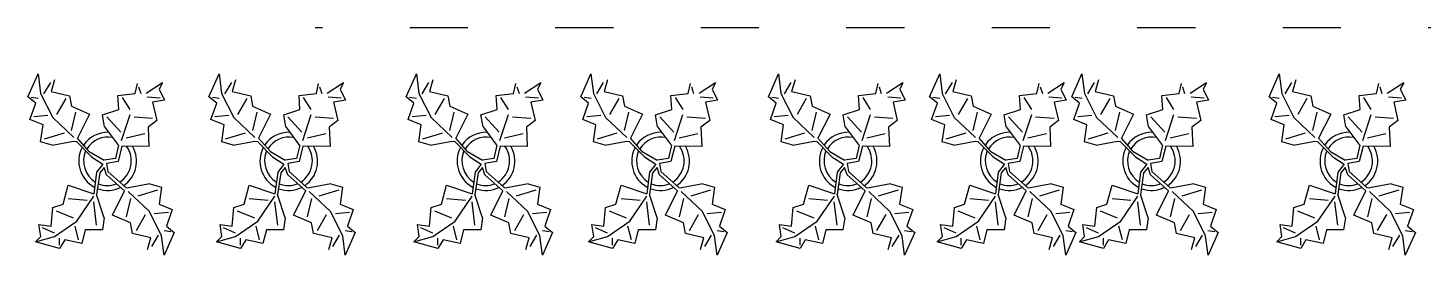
# Model space of a CAD drawing. Header units: inches. Extents: x 8624 to 20537, y 780 to 7738.
# Drawn here: x 16715.6 to 17003.3, y 888.7 to 935.6 of the extents above; entities that cross this region are included whole.
import ezdxf

# ---------------------------------------------------------------- set-up
doc = ezdxf.new("R2010")
doc.units = ezdxf.units.IN
doc.header["$MEASUREMENT"] = 0
doc.linetypes.add('ACAD_ISO03W100', pattern=[30, 12, -18])

msp = doc.modelspace()

# ---------------------------------------------------------------- linework, layer by layer
at = {"color": 2, "linetype": 'ACAD_ISO03W100'}
msp.add_line((17346.36, 935.61), (16774.88, 935.61), dxfattribs=at)
at = {"color": 114, "linetype": 'Continuous'}
for p, q in [((16715.63, 921.4), (16717.72, 926.1)), ((16717.72, 926.1), (16718.23, 922.1)), ((16718.93, 922.01), (16720.33, 924.31)), ((16721.13, 924.91), (16720.43, 922.51)), ((16737.77, 922.1), (16738.23, 924.11)), ((16738.45, 923.44), (16738.89, 922.09)), ((16743.38, 924.3), (16740.01, 922.08)), ((16743.38, 924.3), (16742.7, 922.96)), ((16752.97, 921.4), (16755.06, 926.1)), ((16755.06, 926.1), (16755.57, 922.1)), ((16756.27, 922.01), (16757.66, 924.31)), ((16758.46, 924.91), (16757.77, 922.51)), ((16775.11, 922.1), (16775.57, 924.11)), ((16775.79, 923.44), (16776.23, 922.09)), ((16780.72, 924.3), (16777.34, 922.08)), ((16780.72, 924.3), (16780.03, 922.96)), ((16793.64, 921.4), (16795.73, 926.1)), ((16795.73, 926.1), (16796.24, 922.1)), ((16796.94, 922.01), (16798.33, 924.31)), ((16799.13, 924.91), (16798.44, 922.51)), ((16815.78, 922.1), (16816.24, 924.11)), ((16816.46, 923.44), (16816.9, 922.09)), ((16821.39, 924.3), (16818.02, 922.08)), ((16821.39, 924.3), (16820.71, 922.96)), ((16829.65, 921.4), (16831.73, 926.1)), ((16831.73, 926.1), (16832.24, 922.1)), ((16832.94, 922.01), (16834.34, 924.31)), ((16835.14, 924.91), (16834.44, 922.51)), ((16851.78, 922.1), (16852.25, 924.11)), ((16852.46, 923.44), (16852.9, 922.09)), ((16857.39, 924.3), (16854.02, 922.08)), ((16857.39, 924.3), (16856.71, 922.96)), ((16868.32, 921.4), (16870.41, 926.1)), ((16870.41, 926.1), (16870.91, 922.1)), ((16871.61, 922.01), (16873.01, 924.31)), ((16873.81, 924.91), (16873.11, 922.51)), ((16890.45, 922.1), (16890.92, 924.11)), ((16891.13, 923.44), (16891.57, 922.09)), ((16896.06, 924.3), (16892.69, 922.08)), ((16896.06, 924.3), (16895.38, 922.96)), ((16901.54, 921.4), (16903.63, 926.1)), ((16903.63, 926.1), (16904.14, 922.1)), ((16904.84, 922.01), (16906.24, 924.31)), ((16907.03, 924.91), (16906.34, 922.51)), ((16923.68, 922.1), (16924.14, 924.11)), ((16924.36, 923.44), (16924.8, 922.09)), ((16929.29, 924.3), (16925.92, 922.08)), ((16929.29, 924.3), (16928.61, 922.96)), ((16930.88, 921.4), (16932.97, 926.1)), ((16932.97, 926.1), (16933.48, 922.1)), ((16934.18, 922.01), (16935.57, 924.31)), ((16936.37, 924.91), (16935.68, 922.51)), ((16953.02, 922.1), (16953.48, 924.11)), ((16953.7, 923.44), (16954.14, 922.09)), ((16958.62, 924.3), (16955.25, 922.08)), ((16958.62, 924.3), (16957.94, 922.96)), ((16971.55, 921.4), (16973.64, 926.1)), ((16973.64, 926.1), (16974.15, 922.1)), ((16974.85, 922.01), (16976.24, 924.31)), ((16977.04, 924.91), (16976.35, 922.51)), ((16993.69, 922.1), (16994.15, 924.11)), ((16994.37, 923.44), (16994.81, 922.09)), ((16999.3, 924.3), (16995.92, 922.08)), ((16999.3, 924.3), (16998.61, 922.96)), ((16717.24, 920.1), (16715.63, 921.4)), ((16716.33, 921.3), (16717.73, 921.1)), ((16718.23, 922.1), (16720.74, 917.11)), ((16720.43, 922.51), (16724.23, 921.62)), ((16723.43, 921.02), (16721.54, 917.71)), ((16724.23, 921.62), (16724.64, 919.42)), ((16734.19, 921.68), (16737.77, 922.1)), ((16734.39, 918.77), (16734.19, 921.68)), ((16735.08, 921.23), (16736.63, 918.76)), ((16740.23, 921.41), (16742.91, 921.17)), ((16743.8, 920.71), (16741.34, 920.29)), ((16742.7, 922.96), (16743.8, 920.71)), ((16754.57, 920.1), (16752.97, 921.4)), ((16753.67, 921.3), (16755.07, 921.1)), ((16755.57, 922.1), (16758.08, 917.11)), ((16757.77, 922.51), (16761.57, 921.62)), ((16760.77, 921.02), (16758.88, 917.71)), ((16761.57, 921.62), (16761.97, 919.42)), ((16771.53, 921.68), (16775.11, 922.1)), ((16771.73, 918.77), (16771.53, 921.68)), ((16772.42, 921.23), (16773.96, 918.76)), ((16777.56, 921.41), (16780.24, 921.17)), ((16781.14, 920.71), (16778.67, 920.29)), ((16780.03, 922.96), (16781.14, 920.71)), ((16795.24, 920.1), (16793.64, 921.4)), ((16794.34, 921.3), (16795.74, 921.1)), ((16796.24, 922.1), (16798.75, 917.11)), ((16798.44, 922.51), (16802.24, 921.62)), ((16801.44, 921.02), (16799.55, 917.71)), ((16802.24, 921.62), (16802.65, 919.42)), ((16812.2, 921.68), (16815.78, 922.1)), ((16812.4, 918.77), (16812.2, 921.68)), ((16813.09, 921.23), (16814.64, 918.76)), ((16818.23, 921.41), (16820.92, 921.17)), ((16821.81, 920.71), (16819.34, 920.29)), ((16820.71, 922.96), (16821.81, 920.71)), ((16831.25, 920.1), (16829.65, 921.4)), ((16830.35, 921.3), (16831.75, 921.1)), ((16832.24, 922.1), (16834.75, 917.11)), ((16834.44, 922.51), (16838.24, 921.62)), ((16837.45, 921.02), (16835.55, 917.71)), ((16838.24, 921.62), (16838.65, 919.42)), ((16848.2, 921.68), (16851.78, 922.1)), ((16848.4, 918.77), (16848.2, 921.68)), ((16849.09, 921.23), (16850.64, 918.76)), ((16854.24, 921.41), (16856.92, 921.17)), ((16857.81, 920.71), (16855.35, 920.29)), ((16856.71, 922.96), (16857.81, 920.71)), ((16869.92, 920.1), (16868.32, 921.4)), ((16869.02, 921.3), (16870.42, 921.1)), ((16870.91, 922.1), (16873.43, 917.11)), ((16873.11, 922.51), (16876.92, 921.62)), ((16876.12, 921.02), (16874.22, 917.71)), ((16876.92, 921.62), (16877.32, 919.42)), ((16886.87, 921.68), (16890.45, 922.1)), ((16887.07, 918.77), (16886.87, 921.68)), ((16887.76, 921.23), (16889.31, 918.76)), ((16892.91, 921.41), (16895.59, 921.17)), ((16896.48, 920.71), (16894.02, 920.29)), ((16895.38, 922.96), (16896.48, 920.71)), ((16903.15, 920.1), (16901.54, 921.4)), ((16902.24, 921.3), (16903.64, 921.1)), ((16904.14, 922.1), (16906.65, 917.11)), ((16906.34, 922.51), (16910.14, 921.62)), ((16909.34, 921.02), (16907.45, 917.71)), ((16910.14, 921.62), (16910.55, 919.42)), ((16920.1, 921.68), (16923.68, 922.1)), ((16920.3, 918.77), (16920.1, 921.68)), ((16920.99, 921.23), (16922.54, 918.76)), ((16926.14, 921.41), (16928.82, 921.17)), ((16929.71, 920.71), (16927.24, 920.29)), ((16928.61, 922.96), (16929.71, 920.71)), ((16932.48, 920.1), (16930.88, 921.4)), ((16931.58, 921.3), (16932.98, 921.1)), ((16933.48, 922.1), (16935.99, 917.11)), ((16935.68, 922.51), (16939.48, 921.62)), ((16938.68, 921.02), (16936.79, 917.71)), ((16939.48, 921.62), (16939.88, 919.42)), ((16949.44, 921.68), (16953.02, 922.1)), ((16949.64, 918.77), (16949.44, 921.68)), ((16950.33, 921.23), (16951.87, 918.76)), ((16955.47, 921.41), (16958.15, 921.17)), ((16959.04, 920.71), (16956.58, 920.29)), ((16957.94, 922.96), (16959.04, 920.71)), ((16973.15, 920.1), (16971.55, 921.4)), ((16972.25, 921.3), (16973.65, 921.1)), ((16974.15, 922.1), (16976.66, 917.11)), ((16976.35, 922.51), (16980.15, 921.62)), ((16979.35, 921.02), (16977.46, 917.71)), ((16980.15, 921.62), (16980.55, 919.42)), ((16990.11, 921.68), (16993.69, 922.1)), ((16990.31, 918.77), (16990.11, 921.68)), ((16991, 921.23), (16992.54, 918.76)), ((16996.14, 921.41), (16998.82, 921.17)), ((16999.72, 920.71), (16997.25, 920.29)), ((16998.61, 922.96), (16999.72, 920.71)), ((16716.04, 916.7), (16717.24, 920.1)), ((16724.64, 919.42), (16728.34, 917.83)), ((16724.65, 914.42), (16725.54, 918.22)), ((16728.34, 917.83), (16725.85, 912.82)), ((16731.03, 917.68), (16734.39, 918.77)), ((16731.46, 915.22), (16731.03, 917.68)), ((16741.34, 920.29), (16742.2, 916.48)), ((16753.38, 916.7), (16754.57, 920.1)), ((16761.97, 919.42), (16765.68, 917.83)), ((16761.99, 914.42), (16762.88, 918.22)), ((16765.68, 917.83), (16763.19, 912.82)), ((16768.37, 917.68), (16771.73, 918.77)), ((16768.79, 915.22), (16768.37, 917.68)), ((16778.67, 920.29), (16779.54, 916.48)), ((16794.05, 916.7), (16795.24, 920.1)), ((16802.65, 919.42), (16806.35, 917.83)), ((16802.66, 914.42), (16803.55, 918.22)), ((16806.35, 917.83), (16803.86, 912.82)), ((16809.04, 917.68), (16812.4, 918.77)), ((16809.47, 915.22), (16809.04, 917.68)), ((16819.34, 920.29), (16820.21, 916.48)), ((16830.06, 916.7), (16831.25, 920.1)), ((16838.65, 919.42), (16842.35, 917.83)), ((16838.66, 914.42), (16839.55, 918.22)), ((16842.35, 917.83), (16839.86, 912.82)), ((16845.04, 917.68), (16848.4, 918.77)), ((16845.47, 915.22), (16845.04, 917.68)), ((16855.35, 920.29), (16856.21, 916.48)), ((16868.73, 916.7), (16869.92, 920.1)), ((16877.32, 919.42), (16881.02, 917.83)), ((16877.33, 914.42), (16878.22, 918.22)), ((16881.02, 917.83), (16878.54, 912.82)), ((16883.71, 917.68), (16887.07, 918.77)), ((16884.14, 915.22), (16883.71, 917.68)), ((16894.02, 920.29), (16894.88, 916.48)), ((16901.95, 916.7), (16903.15, 920.1)), ((16910.55, 919.42), (16914.25, 917.83)), ((16910.56, 914.42), (16911.45, 918.22)), ((16914.25, 917.83), (16911.76, 912.82)), ((16916.94, 917.68), (16920.3, 918.77)), ((16917.37, 915.22), (16916.94, 917.68)), ((16927.24, 920.29), (16928.11, 916.48)), ((16931.29, 916.7), (16932.48, 920.1)), ((16939.88, 919.42), (16943.59, 917.83)), ((16939.9, 914.42), (16940.79, 918.22)), ((16943.59, 917.83), (16941.1, 912.82)), ((16946.28, 917.68), (16949.64, 918.77)), ((16946.7, 915.22), (16946.28, 917.68)), ((16956.58, 920.29), (16957.45, 916.48)), ((16971.96, 916.7), (16973.15, 920.1)), ((16980.55, 919.42), (16984.26, 917.83)), ((16980.57, 914.42), (16981.46, 918.22)), ((16984.26, 917.83), (16981.77, 912.82)), ((16986.95, 917.68), (16990.31, 918.77)), ((16987.37, 915.22), (16986.95, 917.68)), ((16997.25, 920.29), (16998.12, 916.48)), ((16718.75, 915.61), (16716.04, 916.7)), ((16716.84, 917.3), (16719.74, 917.61)), ((16718.25, 912.1), (16718.75, 915.61)), ((16720.74, 917.11), (16725.09, 913)), ((16731.46, 915.22), (16734.11, 911.62)), ((16731.92, 917.23), (16734.8, 914.07)), ((16736.62, 917.64), (16734.89, 912.29)), ((16741.31, 916.93), (16737.51, 917.18)), ((16742.2, 916.48), (16740.4, 915.15)), ((16740.4, 915.15), (16740.59, 911.12)), ((16756.08, 915.61), (16753.38, 916.7)), ((16754.18, 917.3), (16757.08, 917.61)), ((16755.59, 912.1), (16756.08, 915.61)), ((16758.08, 917.11), (16762.43, 913)), ((16768.79, 915.22), (16771.45, 911.62)), ((16769.26, 917.23), (16772.14, 914.07)), ((16773.96, 917.64), (16772.23, 912.29)), ((16778.65, 916.93), (16774.85, 917.18)), ((16779.54, 916.48), (16777.74, 915.15)), ((16777.74, 915.15), (16777.93, 911.12)), ((16796.75, 915.61), (16794.05, 916.7)), ((16794.85, 917.3), (16797.75, 917.61)), ((16796.26, 912.1), (16796.75, 915.61)), ((16798.75, 917.11), (16803.1, 913)), ((16809.47, 915.22), (16812.12, 911.62)), ((16809.93, 917.23), (16812.81, 914.07)), ((16814.63, 917.64), (16812.9, 912.29)), ((16819.32, 916.93), (16815.52, 917.18)), ((16820.21, 916.48), (16818.41, 915.15)), ((16818.41, 915.15), (16818.6, 911.12)), ((16832.76, 915.61), (16830.06, 916.7)), ((16830.85, 917.3), (16833.75, 917.61)), ((16832.27, 912.1), (16832.76, 915.61)), ((16834.75, 917.11), (16839.1, 913)), ((16845.47, 915.22), (16848.13, 911.62)), ((16845.93, 917.23), (16848.81, 914.07)), ((16850.63, 917.64), (16848.9, 912.29)), ((16855.32, 916.93), (16851.52, 917.18)), ((16856.21, 916.48), (16854.41, 915.15)), ((16854.41, 915.15), (16854.61, 911.12)), ((16871.43, 915.61), (16868.73, 916.7)), ((16869.53, 917.3), (16872.42, 917.61)), ((16870.94, 912.1), (16871.43, 915.61)), ((16873.43, 917.11), (16877.77, 913)), ((16884.14, 915.22), (16886.8, 911.62)), ((16884.6, 917.23), (16887.49, 914.07)), ((16889.3, 917.64), (16887.57, 912.29)), ((16893.99, 916.93), (16890.19, 917.18)), ((16894.88, 916.48), (16893.08, 915.15)), ((16893.08, 915.15), (16893.28, 911.12)), ((16904.66, 915.61), (16901.95, 916.7)), ((16902.75, 917.3), (16905.65, 917.61)), ((16904.16, 912.1), (16904.66, 915.61)), ((16906.65, 917.11), (16911, 913)), ((16917.37, 915.22), (16920.02, 911.62)), ((16917.83, 917.23), (16920.71, 914.07)), ((16922.53, 917.64), (16920.8, 912.29)), ((16927.22, 916.93), (16923.42, 917.18)), ((16928.11, 916.48), (16926.31, 915.15)), ((16926.31, 915.15), (16926.5, 911.12)), ((16933.99, 915.61), (16931.29, 916.7)), ((16932.09, 917.3), (16934.99, 917.61)), ((16933.5, 912.1), (16933.99, 915.61)), ((16935.99, 917.11), (16940.33, 913)), ((16946.7, 915.22), (16949.36, 911.62)), ((16947.17, 917.23), (16950.05, 914.07)), ((16951.87, 917.64), (16950.14, 912.29)), ((16956.56, 916.93), (16952.76, 917.18)), ((16957.45, 916.48), (16955.65, 915.15)), ((16955.65, 915.15), (16955.84, 911.12)), ((16974.66, 915.61), (16971.96, 916.7)), ((16972.76, 917.3), (16975.66, 917.61)), ((16974.17, 912.1), (16974.66, 915.61)), ((16976.66, 917.11), (16981.01, 913)), ((16987.37, 915.22), (16990.03, 911.62)), ((16987.84, 917.23), (16990.72, 914.07)), ((16992.54, 917.64), (16990.81, 912.29)), ((16997.23, 916.93), (16993.43, 917.18)), ((16998.12, 916.48), (16996.32, 915.15)), ((16996.32, 915.15), (16996.51, 911.12)), ((16720.66, 911.41), (16718.25, 912.1)), ((16719.05, 912.71), (16723.15, 913.92)), ((16720.66, 911.41), (16725.05, 912.22)), ((16725.05, 912.22), (16725.62, 912.15)), ((16725.62, 912.15), (16728.74, 909.03)), ((16728.29, 910.11), (16725.85, 912.82)), ((16735.91, 912.95), (16739.72, 913.81)), ((16757.99, 911.41), (16755.59, 912.1)), ((16756.39, 912.71), (16760.49, 913.92)), ((16757.99, 911.41), (16762.39, 912.22)), ((16762.39, 912.22), (16762.96, 912.15)), ((16762.96, 912.15), (16766.08, 909.03)), ((16765.62, 910.11), (16763.19, 912.82)), ((16773.25, 912.95), (16777.06, 913.81)), ((16798.66, 911.41), (16796.26, 912.1)), ((16797.06, 912.71), (16801.16, 913.92)), ((16798.66, 911.41), (16803.06, 912.22)), ((16803.06, 912.22), (16803.63, 912.15)), ((16803.63, 912.15), (16806.75, 909.03)), ((16806.29, 910.11), (16803.86, 912.82)), ((16813.92, 912.95), (16817.73, 913.81)), ((16834.67, 911.41), (16832.27, 912.1)), ((16833.06, 912.71), (16837.16, 913.92)), ((16834.67, 911.41), (16839.07, 912.22)), ((16839.07, 912.22), (16839.63, 912.15)), ((16839.63, 912.15), (16842.75, 909.03)), ((16842.3, 910.11), (16839.86, 912.82)), ((16849.92, 912.95), (16853.73, 913.81)), ((16873.34, 911.41), (16870.94, 912.1)), ((16871.74, 912.71), (16875.83, 913.92)), ((16873.34, 911.41), (16877.74, 912.22)), ((16877.74, 912.22), (16878.31, 912.15)), ((16878.31, 912.15), (16881.42, 909.03)), ((16880.97, 910.11), (16878.54, 912.82)), ((16888.6, 912.95), (16892.4, 913.81)), ((16906.57, 911.41), (16904.16, 912.1)), ((16904.96, 912.71), (16909.06, 913.92)), ((16906.57, 911.41), (16910.96, 912.22)), ((16910.96, 912.22), (16911.53, 912.15)), ((16911.53, 912.15), (16914.65, 909.03)), ((16914.2, 910.11), (16911.76, 912.82)), ((16921.82, 912.95), (16925.63, 913.81)), ((16935.9, 911.41), (16933.5, 912.1)), ((16934.3, 912.71), (16938.4, 913.92)), ((16935.9, 911.41), (16940.3, 912.22)), ((16940.3, 912.22), (16940.87, 912.15)), ((16940.87, 912.15), (16943.99, 909.03)), ((16943.53, 910.11), (16941.1, 912.82)), ((16951.16, 912.95), (16954.97, 913.81)), ((16976.57, 911.41), (16974.17, 912.1)), ((16974.97, 912.71), (16979.07, 913.92)), ((16976.57, 911.41), (16980.97, 912.22)), ((16980.97, 912.22), (16981.54, 912.15)), ((16981.54, 912.15), (16984.66, 909.03)), ((16984.2, 910.11), (16981.77, 912.82)), ((16991.83, 912.95), (16995.64, 913.81)), ((16728.29, 910.11), (16731.35, 908.32)), ((16734.34, 911.4), (16733.7, 908.63)), ((16734.11, 911.62), (16734.34, 911.4)), ((16735, 911.17), (16734.22, 908.02)), ((16740.59, 911.12), (16735, 911.17)), ((16765.62, 910.11), (16768.69, 908.32)), ((16771.67, 911.4), (16771.03, 908.63)), ((16771.45, 911.62), (16771.67, 911.4)), ((16772.34, 911.17), (16771.55, 908.02)), ((16777.93, 911.12), (16772.34, 911.17)), ((16806.29, 910.11), (16809.36, 908.32)), ((16812.34, 911.4), (16811.7, 908.63)), ((16812.12, 911.62), (16812.34, 911.4)), ((16813.01, 911.17), (16812.23, 908.02)), ((16818.6, 911.12), (16813.01, 911.17)), ((16842.3, 910.11), (16845.36, 908.32)), ((16848.35, 911.4), (16847.71, 908.63)), ((16848.13, 911.62), (16848.35, 911.4)), ((16849.02, 911.17), (16848.23, 908.02)), ((16854.61, 911.12), (16849.02, 911.17)), ((16880.97, 910.11), (16884.03, 908.32)), ((16887.02, 911.4), (16886.38, 908.63)), ((16886.8, 911.62), (16887.02, 911.4)), ((16887.69, 911.17), (16886.9, 908.02)), ((16893.28, 911.12), (16887.69, 911.17)), ((16914.2, 910.11), (16917.26, 908.32)), ((16920.25, 911.4), (16919.61, 908.63)), ((16920.02, 911.62), (16920.25, 911.4)), ((16920.91, 911.17), (16920.13, 908.02)), ((16926.5, 911.12), (16920.91, 911.17)), ((16943.53, 910.11), (16946.59, 908.32)), ((16949.58, 911.4), (16948.94, 908.63)), ((16949.36, 911.62), (16949.58, 911.4)), ((16950.25, 911.17), (16949.46, 908.02)), ((16955.84, 911.12), (16950.25, 911.17)), ((16984.2, 910.11), (16987.26, 908.32)), ((16990.25, 911.4), (16989.61, 908.63)), ((16990.03, 911.62), (16990.25, 911.4)), ((16990.92, 911.17), (16990.13, 908.02)), ((16996.51, 911.12), (16990.92, 911.17)), ((16728.74, 909.03), (16731.09, 907.51)), ((16731.09, 907.51), (16729.81, 905.85)), ((16731.35, 906.79), (16730.44, 905.68)), ((16733.7, 908.63), (16731.35, 908.32)), ((16731.87, 905.27), (16731.35, 906.79)), ((16734.22, 908.02), (16731.87, 907.61)), ((16731.87, 907.61), (16732.13, 905.98)), ((16733.7, 908.63), (16733.7, 908.63)), ((16766.08, 909.03), (16768.42, 907.51)), ((16768.42, 907.51), (16767.15, 905.85)), ((16768.69, 906.79), (16767.77, 905.68)), ((16771.03, 908.63), (16768.69, 908.32)), ((16769.21, 905.27), (16768.69, 906.79)), ((16771.55, 908.02), (16769.21, 907.61)), ((16769.21, 907.61), (16769.47, 905.98)), ((16771.03, 908.63), (16771.03, 908.63)), ((16806.75, 909.03), (16809.1, 907.51)), ((16809.1, 907.51), (16807.82, 905.85)), ((16809.36, 906.79), (16808.44, 905.68)), ((16811.7, 908.63), (16809.36, 908.32)), ((16809.88, 905.27), (16809.36, 906.79)), ((16812.23, 908.02), (16809.88, 907.61)), ((16809.88, 907.61), (16810.14, 905.98)), ((16811.7, 908.63), (16811.7, 908.63)), ((16842.75, 909.03), (16845.1, 907.51)), ((16845.1, 907.51), (16843.82, 905.85)), ((16845.36, 906.79), (16844.45, 905.68)), ((16847.71, 908.63), (16845.36, 908.32)), ((16845.88, 905.27), (16845.36, 906.79)), ((16848.23, 908.02), (16845.88, 907.61)), ((16845.88, 907.61), (16846.14, 905.98)), ((16847.71, 908.63), (16847.71, 908.63)), ((16881.42, 909.03), (16883.77, 907.51)), ((16883.77, 907.51), (16882.49, 905.85)), ((16884.03, 906.79), (16883.12, 905.68)), ((16886.38, 908.63), (16884.03, 908.32)), ((16884.55, 905.27), (16884.03, 906.79)), ((16886.9, 908.02), (16884.55, 907.61)), ((16884.55, 907.61), (16884.81, 905.98)), ((16886.38, 908.63), (16886.38, 908.63)), ((16914.65, 909.03), (16917, 907.51)), ((16917, 907.51), (16915.72, 905.85)), ((16917.26, 906.79), (16916.34, 905.68)), ((16919.61, 908.63), (16917.26, 908.32)), ((16917.78, 905.27), (16917.26, 906.79)), ((16920.13, 908.02), (16917.78, 907.61)), ((16917.78, 907.61), (16918.04, 905.98)), ((16919.61, 908.63), (16919.61, 908.63)), ((16943.99, 909.03), (16946.33, 907.51)), ((16946.33, 907.51), (16945.06, 905.85)), ((16946.59, 906.79), (16945.68, 905.68)), ((16948.94, 908.63), (16946.59, 908.32)), ((16947.12, 905.27), (16946.59, 906.79)), ((16949.46, 908.02), (16947.12, 907.61)), ((16947.12, 907.61), (16947.38, 905.98)), ((16948.94, 908.63), (16948.94, 908.63)), ((16984.66, 909.03), (16987, 907.51)), ((16987, 907.51), (16985.73, 905.85)), ((16987.26, 906.79), (16986.35, 905.68)), ((16989.61, 908.63), (16987.26, 908.32)), ((16987.79, 905.27), (16987.26, 906.79)), ((16990.13, 908.02), (16987.79, 907.61)), ((16987.79, 907.61), (16988.05, 905.98)), ((16989.61, 908.63), (16989.61, 908.63)), ((16729.81, 905.85), (16729.24, 901.38)), ((16730.44, 905.68), (16729.78, 901.2)), ((16735.58, 901.99), (16731.87, 905.27)), ((16732.13, 905.98), (16735.82, 902.66)), ((16740.78, 903.4), (16736.38, 902.59)), ((16740.78, 903.4), (16743.18, 902.71)), ((16767.15, 905.85), (16766.58, 901.38)), ((16767.77, 905.68), (16767.12, 901.2)), ((16772.92, 901.99), (16769.21, 905.27)), ((16769.47, 905.98), (16773.15, 902.66)), ((16778.12, 903.4), (16773.72, 902.59)), ((16778.12, 903.4), (16780.52, 902.71)), ((16807.82, 905.85), (16807.25, 901.38)), ((16808.44, 905.68), (16807.79, 901.2)), ((16813.59, 901.99), (16809.88, 905.27)), ((16810.14, 905.98), (16813.82, 902.66)), ((16818.79, 903.4), (16814.39, 902.59)), ((16818.79, 903.4), (16821.19, 902.71)), ((16843.82, 905.85), (16843.25, 901.38)), ((16844.45, 905.68), (16843.79, 901.2)), ((16849.6, 901.99), (16845.88, 905.27)), ((16846.14, 905.98), (16849.83, 902.66)), ((16854.79, 903.4), (16850.4, 902.59)), ((16854.79, 903.4), (16857.2, 902.71)), ((16882.49, 905.85), (16881.92, 901.38)), ((16883.12, 905.68), (16882.47, 901.2)), ((16888.27, 901.99), (16884.55, 905.27)), ((16884.81, 905.98), (16888.5, 902.66)), ((16893.46, 903.4), (16889.07, 902.59)), ((16893.46, 903.4), (16895.87, 902.71)), ((16915.72, 905.85), (16915.15, 901.38)), ((16916.34, 905.68), (16915.69, 901.2)), ((16921.49, 901.99), (16917.78, 905.27)), ((16918.04, 905.98), (16921.72, 902.66)), ((16926.69, 903.4), (16922.29, 902.59)), ((16926.69, 903.4), (16929.09, 902.71)), ((16945.06, 905.85), (16944.48, 901.38)), ((16945.68, 905.68), (16945.03, 901.2)), ((16950.83, 901.99), (16947.12, 905.27)), ((16947.38, 905.98), (16951.06, 902.66)), ((16956.03, 903.4), (16951.63, 902.59)), ((16956.03, 903.4), (16958.43, 902.71)), ((16985.73, 905.85), (16985.16, 901.38)), ((16986.35, 905.68), (16985.7, 901.2)), ((16991.5, 901.99), (16987.79, 905.27)), ((16988.05, 905.98), (16991.73, 902.66)), ((16996.7, 903.4), (16992.3, 902.59)), ((16996.7, 903.4), (16999.1, 902.71)), ((16722.87, 899.26), (16723.93, 903.15)), ((16723.93, 903.15), (16729.24, 901.38)), ((16725.7, 895.73), (16729.22, 900.88)), ((16731.36, 896.43), (16729.78, 901.2)), ((16733.1, 896.99), (16735.58, 901.99)), ((16735.82, 902.66), (16736.38, 902.59)), ((16740.69, 897.7), (16736.3, 901.81)), ((16742.38, 902.11), (16738.29, 900.9)), ((16743.18, 902.71), (16742.69, 899.21)), ((16760.21, 899.26), (16761.27, 903.15)), ((16761.27, 903.15), (16766.58, 901.38)), ((16763.04, 895.73), (16766.56, 900.88)), ((16768.7, 896.43), (16767.12, 901.2)), ((16770.43, 896.99), (16772.92, 901.99)), ((16773.15, 902.66), (16773.72, 902.59)), ((16778.03, 897.7), (16773.64, 901.81)), ((16779.72, 902.11), (16775.62, 900.9)), ((16780.52, 902.71), (16780.03, 899.21)), ((16800.88, 899.26), (16801.94, 903.15)), ((16801.94, 903.15), (16807.25, 901.38)), ((16803.71, 895.73), (16807.23, 900.88)), ((16809.37, 896.43), (16807.79, 901.2)), ((16811.1, 896.99), (16813.59, 901.99)), ((16813.82, 902.66), (16814.39, 902.59)), ((16818.7, 897.7), (16814.31, 901.81)), ((16820.39, 902.11), (16816.3, 900.9)), ((16821.19, 902.71), (16820.7, 899.21)), ((16836.89, 899.26), (16837.95, 903.15)), ((16837.95, 903.15), (16843.25, 901.38)), ((16839.71, 895.73), (16843.24, 900.88)), ((16845.37, 896.43), (16843.79, 901.2)), ((16847.11, 896.99), (16849.6, 901.99)), ((16849.83, 902.66), (16850.4, 902.59)), ((16854.71, 897.7), (16850.32, 901.81)), ((16856.4, 902.11), (16852.3, 900.9)), ((16857.2, 902.71), (16856.7, 899.21)), ((16875.56, 899.26), (16876.62, 903.15)), ((16876.62, 903.15), (16881.92, 901.38)), ((16878.39, 895.73), (16881.91, 900.88)), ((16884.04, 896.43), (16882.47, 901.2)), ((16885.78, 896.99), (16888.27, 901.99)), ((16888.5, 902.66), (16889.07, 902.59)), ((16893.38, 897.7), (16888.99, 901.81)), ((16895.07, 902.11), (16890.97, 900.9)), ((16895.87, 902.71), (16895.37, 899.21)), ((16908.78, 899.26), (16909.84, 903.15)), ((16909.84, 903.15), (16915.15, 901.38)), ((16911.61, 895.73), (16915.13, 900.88)), ((16917.27, 896.43), (16915.69, 901.2)), ((16919.01, 896.99), (16921.49, 901.99)), ((16921.72, 902.66), (16922.29, 902.59)), ((16926.6, 897.7), (16922.21, 901.81)), ((16928.29, 902.11), (16924.2, 900.9)), ((16929.09, 902.71), (16928.6, 899.21)), ((16938.12, 899.26), (16939.18, 903.15)), ((16939.18, 903.15), (16944.48, 901.38)), ((16940.95, 895.73), (16944.47, 900.88)), ((16946.61, 896.43), (16945.03, 901.2)), ((16948.34, 896.99), (16950.83, 901.99)), ((16951.06, 902.66), (16951.63, 902.59)), ((16955.94, 897.7), (16951.55, 901.81)), ((16957.63, 902.11), (16953.53, 900.9)), ((16958.43, 902.71), (16957.94, 899.21)), ((16978.79, 899.26), (16979.85, 903.15)), ((16979.85, 903.15), (16985.16, 901.38)), ((16981.62, 895.73), (16985.14, 900.88)), ((16987.28, 896.43), (16985.7, 901.2)), ((16989.01, 896.99), (16991.5, 901.99)), ((16991.73, 902.66), (16992.3, 902.59)), ((16996.61, 897.7), (16992.22, 901.81)), ((16998.3, 902.11), (16994.2, 900.9)), ((16999.1, 902.71), (16998.61, 899.21)), ((16720.4, 894.67), (16720.75, 898.56)), ((16720.75, 898.56), (16722.87, 899.26)), ((16721.46, 897.85), (16725, 896.43)), ((16727.82, 899.97), (16723.93, 900.32)), ((16729.16, 899.74), (16729.73, 894.9)), ((16736.79, 900.39), (16735.9, 896.59)), ((16743.21, 892.71), (16740.69, 897.7)), ((16742.69, 899.21), (16745.39, 898.11)), ((16745.39, 898.11), (16744.2, 894.71)), ((16757.74, 894.67), (16758.09, 898.56)), ((16758.09, 898.56), (16760.21, 899.26)), ((16758.8, 897.85), (16762.33, 896.43)), ((16765.16, 899.97), (16761.27, 900.32)), ((16766.49, 899.74), (16767.07, 894.9)), ((16774.13, 900.39), (16773.23, 896.59)), ((16780.54, 892.71), (16778.03, 897.7)), ((16780.03, 899.21), (16782.73, 898.11)), ((16782.73, 898.11), (16781.54, 894.71)), ((16798.41, 894.67), (16798.76, 898.56)), ((16798.76, 898.56), (16800.88, 899.26)), ((16799.47, 897.85), (16803, 896.43)), ((16805.83, 899.97), (16801.94, 900.32)), ((16807.16, 899.74), (16807.74, 894.9)), ((16814.8, 900.39), (16813.91, 896.59)), ((16821.21, 892.71), (16818.7, 897.7)), ((16820.7, 899.21), (16823.4, 898.11)), ((16823.4, 898.11), (16822.21, 894.71)), ((16834.41, 894.67), (16834.76, 898.56)), ((16834.76, 898.56), (16836.89, 899.26)), ((16835.47, 897.85), (16839.01, 896.43)), ((16841.84, 899.97), (16837.95, 900.32)), ((16843.17, 899.74), (16843.74, 894.9)), ((16850.8, 900.39), (16849.91, 896.59)), ((16857.22, 892.71), (16854.71, 897.7)), ((16856.7, 899.21), (16859.41, 898.11)), ((16859.41, 898.11), (16858.21, 894.71)), ((16873.08, 894.67), (16873.44, 898.56)), ((16873.44, 898.56), (16875.56, 899.26)), ((16874.14, 897.85), (16877.68, 896.43)), ((16880.51, 899.97), (16876.62, 900.32)), ((16881.84, 899.74), (16882.41, 894.9)), ((16889.47, 900.39), (16888.58, 896.59)), ((16895.89, 892.71), (16893.38, 897.7)), ((16895.37, 899.21), (16898.08, 898.11)), ((16898.08, 898.11), (16896.88, 894.71)), ((16906.31, 894.67), (16906.66, 898.56)), ((16906.66, 898.56), (16908.78, 899.26)), ((16907.37, 897.85), (16910.91, 896.43)), ((16913.73, 899.97), (16909.84, 900.32)), ((16915.07, 899.74), (16915.64, 894.9)), ((16922.7, 900.39), (16921.81, 896.59)), ((16929.12, 892.71), (16926.6, 897.7)), ((16928.6, 899.21), (16931.3, 898.11)), ((16931.3, 898.11), (16930.11, 894.71)), ((16935.65, 894.67), (16936, 898.56)), ((16936, 898.56), (16938.12, 899.26)), ((16936.71, 897.85), (16940.24, 896.43)), ((16943.07, 899.97), (16939.18, 900.32)), ((16944.4, 899.74), (16944.98, 894.9)), ((16952.03, 900.39), (16951.14, 896.59)), ((16958.45, 892.71), (16955.94, 897.7)), ((16957.94, 899.21), (16960.64, 898.11)), ((16960.64, 898.11), (16959.45, 894.71)), ((16976.32, 894.67), (16976.67, 898.56)), ((16976.67, 898.56), (16978.79, 899.26)), ((16977.38, 897.85), (16980.91, 896.43)), ((16983.74, 899.97), (16979.85, 900.32)), ((16985.07, 899.74), (16985.65, 894.9)), ((16992.71, 900.39), (16991.81, 896.59)), ((16999.12, 892.71), (16996.61, 897.7)), ((16998.61, 899.21), (17001.31, 898.11)), ((17001.31, 898.11), (17000.12, 894.71)), ((16717.92, 895.02), (16720.4, 894.67)), ((16718.28, 892.55), (16717.92, 895.02)), ((16721.11, 892.55), (16725.7, 895.73)), ((16726.06, 891.84), (16725.35, 894.67)), ((16731.36, 896.43), (16731.01, 893.96)), ((16736.8, 895.39), (16733.1, 896.99)), ((16737.2, 893.2), (16736.8, 895.39)), ((16738, 893.8), (16739.9, 897.1)), ((16744.6, 897.51), (16741.7, 897.21)), ((16744.2, 894.71), (16745.8, 893.41)), ((16755.26, 895.02), (16757.74, 894.67)), ((16755.61, 892.55), (16755.26, 895.02)), ((16758.44, 892.55), (16763.04, 895.73)), ((16763.39, 891.84), (16762.69, 894.67)), ((16768.7, 896.43), (16768.34, 893.96)), ((16774.14, 895.39), (16770.43, 896.99)), ((16774.54, 893.2), (16774.14, 895.39)), ((16775.34, 893.8), (16777.23, 897.1)), ((16781.93, 897.51), (16779.03, 897.21)), ((16781.54, 894.71), (16783.14, 893.41)), ((16795.93, 895.02), (16798.41, 894.67)), ((16796.29, 892.55), (16795.93, 895.02)), ((16799.11, 892.55), (16803.71, 895.73)), ((16804.06, 891.84), (16803.36, 894.67)), ((16809.37, 896.43), (16809.01, 893.96)), ((16814.81, 895.39), (16811.1, 896.99)), ((16815.21, 893.2), (16814.81, 895.39)), ((16816.01, 893.8), (16817.9, 897.1)), ((16822.6, 897.51), (16819.7, 897.21)), ((16822.21, 894.71), (16823.81, 893.41)), ((16831.94, 895.02), (16834.41, 894.67)), ((16832.29, 892.55), (16831.94, 895.02)), ((16835.12, 892.55), (16839.71, 895.73)), ((16840.07, 891.84), (16839.36, 894.67)), ((16845.37, 896.43), (16845.02, 893.96)), ((16850.81, 895.39), (16847.11, 896.99)), ((16851.22, 893.2), (16850.81, 895.39)), ((16852.02, 893.8), (16853.91, 897.1)), ((16858.61, 897.51), (16855.71, 897.21)), ((16858.21, 894.71), (16859.82, 893.41)), ((16870.61, 895.02), (16873.08, 894.67)), ((16870.96, 892.55), (16870.61, 895.02)), ((16873.79, 892.55), (16878.39, 895.73)), ((16878.74, 891.84), (16878.03, 894.67)), ((16884.04, 896.43), (16883.69, 893.96)), ((16889.48, 895.39), (16885.78, 896.99)), ((16889.89, 893.2), (16889.48, 895.39)), ((16890.69, 893.8), (16892.58, 897.1)), ((16897.28, 897.51), (16894.38, 897.21)), ((16896.88, 894.71), (16898.49, 893.41)), ((16903.83, 895.02), (16906.31, 894.67)), ((16904.19, 892.55), (16903.83, 895.02)), ((16907.02, 892.55), (16911.61, 895.73)), ((16911.97, 891.84), (16911.26, 894.67)), ((16917.27, 896.43), (16916.92, 893.96)), ((16922.71, 895.39), (16919.01, 896.99)), ((16923.11, 893.2), (16922.71, 895.39)), ((16923.91, 893.8), (16925.81, 897.1)), ((16930.5, 897.51), (16927.61, 897.21)), ((16930.11, 894.71), (16931.71, 893.41)), ((16933.17, 895.02), (16935.65, 894.67)), ((16933.52, 892.55), (16933.17, 895.02)), ((16936.35, 892.55), (16940.95, 895.73)), ((16941.3, 891.84), (16940.6, 894.67)), ((16946.61, 896.43), (16946.25, 893.96)), ((16952.05, 895.39), (16948.34, 896.99)), ((16952.45, 893.2), (16952.05, 895.39)), ((16953.25, 893.8), (16955.14, 897.1)), ((16959.84, 897.51), (16956.94, 897.21)), ((16959.45, 894.71), (16961.05, 893.41)), ((16973.84, 895.02), (16976.32, 894.67)), ((16974.19, 892.55), (16973.84, 895.02)), ((16977.02, 892.55), (16981.62, 895.73)), ((16981.97, 891.84), (16981.27, 894.67)), ((16987.28, 896.43), (16986.92, 893.96)), ((16992.72, 895.39), (16989.01, 896.99)), ((16993.12, 893.2), (16992.72, 895.39)), ((16993.92, 893.8), (16995.81, 897.1)), ((17000.51, 897.51), (16997.61, 897.21)), ((17000.12, 894.71), (17001.72, 893.41)), ((16717.22, 891.48), (16721.11, 892.55)), ((16717.22, 891.48), (16718.28, 892.55)), ((16721.11, 893.25), (16718.63, 894.31)), ((16722.17, 890.78), (16722.17, 892.19)), ((16723.23, 891.84), (16722.17, 890.07)), ((16726.76, 891.13), (16723.23, 891.84)), ((16727.47, 893.96), (16726.76, 891.13)), ((16731.01, 893.96), (16727.47, 893.96)), ((16741.01, 892.3), (16737.2, 893.2)), ((16740.31, 889.9), (16741.01, 892.3)), ((16742.51, 892.81), (16741.11, 890.5)), ((16743.72, 888.71), (16743.21, 892.71)), ((16745.1, 893.51), (16743.7, 893.71)), ((16745.8, 893.41), (16743.72, 888.71)), ((16754.55, 891.48), (16758.44, 892.55)), ((16754.55, 891.48), (16755.61, 892.55)), ((16758.44, 893.25), (16755.97, 894.31)), ((16759.5, 890.78), (16759.5, 892.19)), ((16760.56, 891.84), (16759.5, 890.07)), ((16764.1, 891.13), (16760.56, 891.84)), ((16764.81, 893.96), (16764.1, 891.13)), ((16768.34, 893.96), (16764.81, 893.96)), ((16778.34, 892.3), (16774.54, 893.2)), ((16777.65, 889.9), (16778.34, 892.3)), ((16779.84, 892.81), (16778.45, 890.5)), ((16781.05, 888.71), (16780.54, 892.71)), ((16782.44, 893.51), (16781.04, 893.71)), ((16783.14, 893.41), (16781.05, 888.71)), ((16795.23, 891.48), (16799.11, 892.55)), ((16795.23, 891.48), (16796.29, 892.55)), ((16799.11, 893.25), (16796.64, 894.31)), ((16800.18, 890.78), (16800.18, 892.19)), ((16801.24, 891.84), (16800.18, 890.07)), ((16804.77, 891.13), (16801.24, 891.84)), ((16805.48, 893.96), (16804.77, 891.13)), ((16809.01, 893.96), (16805.48, 893.96)), ((16819.02, 892.3), (16815.21, 893.2)), ((16818.32, 889.9), (16819.02, 892.3)), ((16820.51, 892.81), (16819.12, 890.5)), ((16821.72, 888.71), (16821.21, 892.71)), ((16823.11, 893.51), (16821.71, 893.71)), ((16823.81, 893.41), (16821.72, 888.71)), ((16831.23, 891.48), (16835.12, 892.55)), ((16831.23, 891.48), (16832.29, 892.55)), ((16835.12, 893.25), (16832.64, 894.31)), ((16836.18, 890.78), (16836.18, 892.19)), ((16837.24, 891.84), (16836.18, 890.07)), ((16840.77, 891.13), (16837.24, 891.84)), ((16841.48, 893.96), (16840.77, 891.13)), ((16845.02, 893.96), (16841.48, 893.96)), ((16855.02, 892.3), (16851.22, 893.2)), ((16854.32, 889.9), (16855.02, 892.3)), ((16856.52, 892.81), (16855.12, 890.5)), ((16857.73, 888.71), (16857.22, 892.71)), ((16859.12, 893.51), (16857.72, 893.71)), ((16859.82, 893.41), (16857.73, 888.71)), ((16869.9, 891.48), (16873.79, 892.55)), ((16869.9, 891.48), (16870.96, 892.55)), ((16873.79, 893.25), (16871.31, 894.31)), ((16874.85, 890.78), (16874.85, 892.19)), ((16875.91, 891.84), (16874.85, 890.07)), ((16879.45, 891.13), (16875.91, 891.84)), ((16880.15, 893.96), (16879.45, 891.13)), ((16883.69, 893.96), (16880.15, 893.96)), ((16893.69, 892.3), (16889.89, 893.2)), ((16893, 889.9), (16893.69, 892.3)), ((16895.19, 892.81), (16893.79, 890.5)), ((16896.4, 888.71), (16895.89, 892.71)), ((16897.79, 893.51), (16896.39, 893.71)), ((16898.49, 893.41), (16896.4, 888.71)), ((16903.13, 891.48), (16907.02, 892.55)), ((16903.13, 891.48), (16904.19, 892.55)), ((16907.02, 893.25), (16904.54, 894.31)), ((16908.08, 890.78), (16908.08, 892.19)), ((16909.14, 891.84), (16908.08, 890.07)), ((16912.67, 891.13), (16909.14, 891.84)), ((16913.38, 893.96), (16912.67, 891.13)), ((16916.92, 893.96), (16913.38, 893.96)), ((16926.92, 892.3), (16923.11, 893.2)), ((16926.22, 889.9), (16926.92, 892.3)), ((16928.42, 892.81), (16927.02, 890.5)), ((16929.62, 888.71), (16929.12, 892.71)), ((16931.01, 893.51), (16929.61, 893.71)), ((16931.71, 893.41), (16929.62, 888.71)), ((16932.46, 891.48), (16936.35, 892.55)), ((16932.46, 891.48), (16933.52, 892.55)), ((16936.35, 893.25), (16933.88, 894.31)), ((16937.41, 890.78), (16937.41, 892.19)), ((16938.47, 891.84), (16937.41, 890.07)), ((16942.01, 891.13), (16938.47, 891.84)), ((16942.72, 893.96), (16942.01, 891.13)), ((16946.25, 893.96), (16942.72, 893.96)), ((16956.25, 892.3), (16952.45, 893.2)), ((16955.56, 889.9), (16956.25, 892.3)), ((16957.75, 892.81), (16956.36, 890.5)), ((16958.96, 888.71), (16958.45, 892.71)), ((16960.35, 893.51), (16958.95, 893.71)), ((16961.05, 893.41), (16958.96, 888.71)), ((16973.13, 891.48), (16977.02, 892.55)), ((16973.13, 891.48), (16974.19, 892.55)), ((16977.02, 893.25), (16974.55, 894.31)), ((16978.08, 890.78), (16978.08, 892.19)), ((16979.14, 891.84), (16978.08, 890.07)), ((16982.68, 891.13), (16979.14, 891.84)), ((16983.39, 893.96), (16982.68, 891.13)), ((16986.92, 893.96), (16983.39, 893.96)), ((16996.92, 892.3), (16993.12, 893.2)), ((16996.23, 889.9), (16996.92, 892.3)), ((16998.42, 892.81), (16997.03, 890.5)), ((16999.63, 888.71), (16999.12, 892.71)), ((17001.02, 893.51), (16999.62, 893.71)), ((17001.72, 893.41), (16999.63, 888.71)), ((16722.17, 890.07), (16717.22, 891.48)), ((16759.5, 890.07), (16754.55, 891.48)), ((16800.18, 890.07), (16795.23, 891.48)), ((16836.18, 890.07), (16831.23, 891.48)), ((16874.85, 890.07), (16869.9, 891.48)), ((16908.08, 890.07), (16903.13, 891.48)), ((16937.41, 890.07), (16932.46, 891.48)), ((16978.08, 890.07), (16973.13, 891.48))]:
    msp.add_line(p, q, dxfattribs=at)
for centre, radius, start, end in [((16732.07, 908.06), 6, 88.6147, 145.1169), ((16732.07, 908.06), 5, 78.1647, 148.6725), ((16769.4, 908.06), 6, 88.6147, 145.1169), ((16769.4, 908.06), 5, 78.1647, 148.6725), ((16810.08, 908.06), 6, 88.6147, 145.1169), ((16810.08, 908.06), 5, 78.1647, 148.6725), ((16846.08, 908.06), 6, 88.6147, 145.1169), ((16846.08, 908.06), 5, 78.1647, 148.6725), ((16884.75, 908.06), 6, 88.6147, 145.1169), ((16884.75, 908.06), 5, 78.1647, 148.6725), ((16917.98, 908.06), 6, 88.6147, 145.1169), ((16917.98, 908.06), 5, 78.1647, 148.6725), ((16947.31, 908.06), 6, 88.6147, 145.1169), ((16947.31, 908.06), 5, 78.1647, 148.6725), ((16987.98, 908.06), 6, 88.6147, 145.1169), ((16987.98, 908.06), 5, 78.1647, 148.6725), ((16732.28, 908.12), 6.15, 152.5812, 241.2714), ((16732.39, 908.21), 5.29, 157.3711, 237.472), ((16731.69, 908.16), 5.25, 303.8219, 34.9414), ((16731.9, 908.09), 6.13, 304.3757, 30.1028), ((16769.62, 908.12), 6.15, 152.5812, 241.2714), ((16769.73, 908.21), 5.29, 157.3711, 237.472), ((16769.03, 908.16), 5.25, 303.8219, 34.9414), ((16769.24, 908.09), 6.13, 304.3757, 30.1028), ((16810.29, 908.12), 6.15, 152.5812, 241.2714), ((16810.4, 908.21), 5.29, 157.3711, 237.472), ((16809.7, 908.16), 5.25, 303.8219, 34.9414), ((16809.91, 908.09), 6.13, 304.3757, 30.1028), ((16846.29, 908.12), 6.15, 152.5812, 241.2714), ((16846.4, 908.21), 5.29, 157.3711, 237.472), ((16845.7, 908.16), 5.25, 303.8219, 34.9414), ((16845.91, 908.09), 6.13, 304.3757, 30.1028), ((16884.97, 908.12), 6.15, 152.5812, 241.2714), ((16885.07, 908.21), 5.29, 157.3711, 237.472), ((16884.38, 908.16), 5.25, 303.8219, 34.9414), ((16884.58, 908.09), 6.13, 304.3757, 30.1028), ((16918.19, 908.12), 6.15, 152.5812, 241.2714), ((16918.3, 908.21), 5.29, 157.3711, 237.472), ((16917.6, 908.16), 5.25, 303.8219, 34.9414), ((16917.81, 908.09), 6.13, 304.3757, 30.1028), ((16947.53, 908.12), 6.15, 152.5812, 241.2714), ((16947.64, 908.21), 5.29, 157.3711, 237.472), ((16946.94, 908.16), 5.25, 303.8219, 34.9414), ((16947.15, 908.09), 6.13, 304.3757, 30.1028), ((16988.2, 908.12), 6.15, 152.5812, 241.2714), ((16988.31, 908.21), 5.29, 157.3711, 237.472), ((16987.61, 908.16), 5.25, 303.8219, 34.9414), ((16987.82, 908.09), 6.13, 304.3757, 30.1028), ((16732.07, 908.36), 5.28, 248.4094, 290.0301), ((16769.41, 908.36), 5.28, 248.4094, 290.0301), ((16810.08, 908.36), 5.28, 248.4094, 290.0301), ((16846.08, 908.36), 5.28, 248.4094, 290.0301), ((16884.75, 908.36), 5.28, 248.4094, 290.0301), ((16917.98, 908.36), 5.28, 248.4094, 290.0301), ((16947.31, 908.36), 5.28, 248.4094, 290.0301), ((16987.99, 908.36), 5.28, 248.4094, 290.0301), ((16732.04, 908.19), 6.13, 251.2017, 296.0918), ((16769.37, 908.19), 6.13, 251.2017, 296.0918), ((16810.05, 908.19), 6.13, 251.2017, 296.0918), ((16846.05, 908.19), 6.13, 251.2017, 296.0918), ((16884.72, 908.19), 6.13, 251.2017, 296.0918), ((16917.95, 908.19), 6.13, 251.2017, 296.0918), ((16947.28, 908.19), 6.13, 251.2017, 296.0918), ((16987.95, 908.19), 6.13, 251.2017, 296.0918)]:
    msp.add_arc(centre, radius, start, end, dxfattribs=at)

doc.saveas('drawing.dxf')
